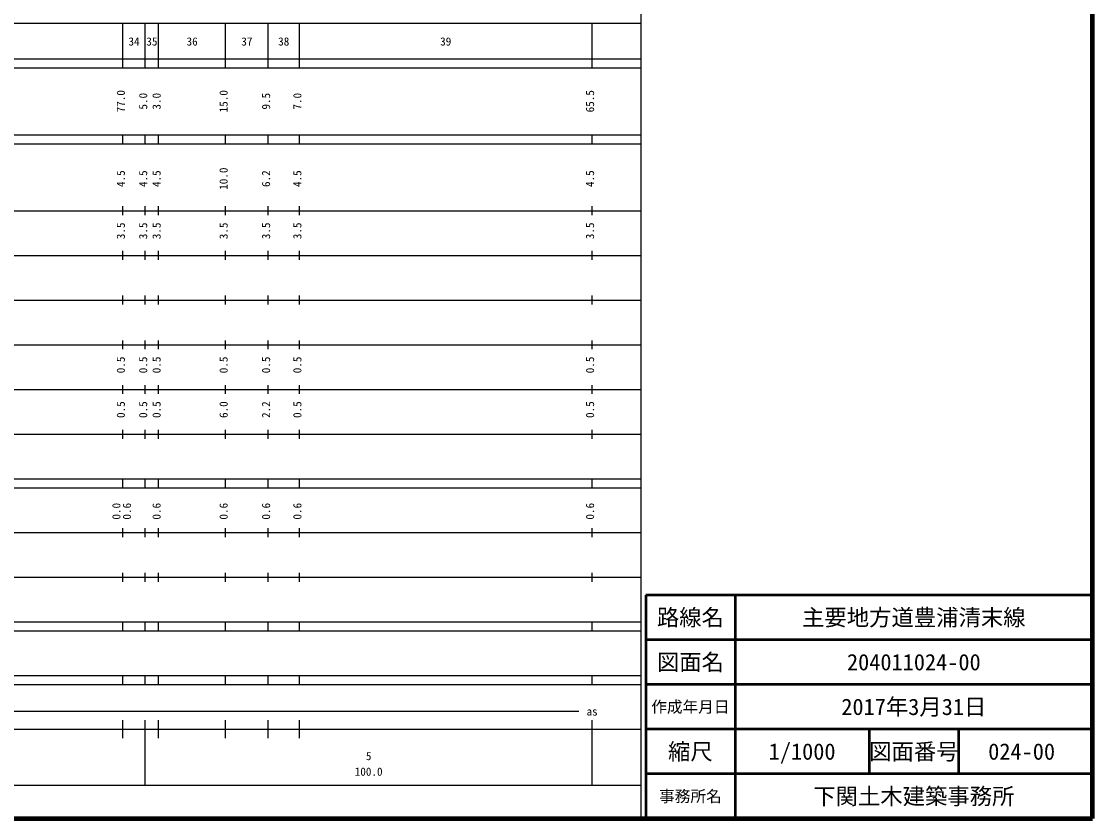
# Model space of a CAD drawing. Units: millimetres on the paper, enlarged 1000 times. Extents: x 40000 to 680000, y 20000 to 380000.
# Drawn here: x 440298 to 680000, y 20000 to 198357 of the extents above; entities that cross this region are included whole.
import ezdxf
from ezdxf.enums import TextEntityAlignment as Align

# ---------------------------------------------------------------- set-up
doc = ezdxf.new("R2010")
doc.units = ezdxf.units.MM
doc.header["$LTSCALE"] = 1000
for name, color, linetype, lineweight in [('M-TTL', 2, 'Continuous', 140), ('M-TTL-BAND', 7, 'Continuous', 25), ('M-TTL-FRAM', 2, 'Continuous', 50), ('M-TTL-LINE', 7, 'Continuous', 50)]:
    doc.layers.add(name, color=color, linetype=linetype, lineweight=lineweight)
doc.layers.add('M-TTL-TXT', color=7, linetype='Continuous')
doc.styles.add('ＭＳ ゴシック', font='')
doc.styles.get('ＭＳ ゴシック').set_extended_font_data('MS Gothic')

msp = doc.modelspace()

# ---------------------------------------------------------------- linework, layer by layer
at = {"layer": 'M-TTL'}
for p, q in [((680000, 20000), (680000, 380000)), ((40000, 20000), (680000, 20000))]:
    msp.add_line(p, q, dxfattribs=at)
at = {"layer": 'M-TTL-BAND'}
for p, q in [((579000, 20000), (579000, 370000)), ((68000, 198000), (579000, 198000)), ((463000, 188000), (463000, 198000)), ((468000, 188000), (468000, 198000)), ((471000, 188000), (471000, 198000)), ((486000, 188000), (486000, 198000)), ((495500, 188000), (495500, 198000)), ((502500, 188000), (502500, 198000)), ((568000, 188000), (568000, 198000)), ((40000, 190000), (579000, 190000)), ((40000, 188000), (579000, 188000)), ((40000, 173000), (579000, 173000)), ((463000, 171000), (463000, 173000)), ((468000, 171000), (468000, 173000)), ((471000, 171000), (471000, 173000)), ((486000, 171000), (486000, 173000)), ((495500, 171000), (495500, 173000)), ((502500, 171000), (502500, 173000)), ((568000, 171000), (568000, 173000)), ((40000, 171000), (579000, 171000)), ((40000, 156000), (579000, 156000)), ((463000, 155000), (463000, 157000)), ((468000, 155000), (468000, 157000)), ((471000, 155000), (471000, 157000)), ((486000, 155000), (486000, 157000)), ((495500, 155000), (495500, 157000)), ((502500, 155000), (502500, 157000)), ((568000, 155000), (568000, 157000)), ((463000, 145000), (463000, 147000)), ((468000, 145000), (468000, 147000)), ((471000, 145000), (471000, 147000)), ((486000, 145000), (486000, 147000)), ((495500, 145000), (495500, 147000)), ((502500, 145000), (502500, 147000)), ((568000, 145000), (568000, 147000)), ((46000, 146000), (579000, 146000)), ((463000, 135000), (463000, 137000)), ((468000, 135000), (468000, 137000)), ((471000, 135000), (471000, 137000)), ((486000, 135000), (486000, 137000)), ((495500, 135000), (495500, 137000)), ((502500, 135000), (502500, 137000)), ((568000, 135000), (568000, 137000)), ((52000, 136000), (579000, 136000)), ((46000, 126000), (579000, 126000)), ((463000, 125000), (463000, 127000)), ((468000, 125000), (468000, 127000)), ((471000, 125000), (471000, 127000)), ((486000, 125000), (486000, 127000)), ((495500, 125000), (495500, 127000)), ((502500, 125000), (502500, 127000)), ((568000, 125000), (568000, 127000)), ((52000, 116000), (579000, 116000)), ((463000, 115000), (463000, 117000)), ((468000, 115000), (468000, 117000)), ((471000, 115000), (471000, 117000)), ((486000, 115000), (486000, 117000)), ((495500, 115000), (495500, 117000)), ((502500, 115000), (502500, 117000)), ((568000, 115000), (568000, 117000)), ((46000, 106000), (579000, 106000)), ((463000, 105000), (463000, 107000)), ((468000, 105000), (468000, 107000)), ((471000, 105000), (471000, 107000)), ((486000, 105000), (486000, 107000)), ((495500, 105000), (495500, 107000)), ((502500, 105000), (502500, 107000)), ((568000, 105000), (568000, 107000)), ((40000, 96000), (579000, 96000)), ((463000, 94000), (463000, 96000)), ((468000, 94000), (468000, 96000)), ((471000, 94000), (471000, 96000)), ((486000, 94000), (486000, 96000)), ((495500, 94000), (495500, 96000)), ((502500, 94000), (502500, 96000)), ((568000, 94000), (568000, 96000)), ((40000, 94000), (579000, 94000)), ((49000, 84000), (579000, 84000)), ((463000, 83000), (463000, 85000)), ((468000, 83000), (468000, 85000)), ((471000, 83000), (471000, 85000)), ((486000, 83000), (486000, 85000)), ((495500, 83000), (495500, 85000)), ((502500, 83000), (502500, 85000)), ((568000, 83000), (568000, 85000)), ((463000, 73000), (463000, 75000)), ((468000, 73000), (468000, 75000)), ((471000, 73000), (471000, 75000)), ((486000, 73000), (486000, 75000)), ((495500, 73000), (495500, 75000)), ((502500, 73000), (502500, 75000)), ((568000, 73000), (568000, 75000)), ((40000, 74000), (579000, 74000)), ((40000, 64000), (579000, 64000)), ((463000, 62000), (463000, 64000)), ((468000, 62000), (468000, 64000)), ((471000, 62000), (471000, 64000)), ((486000, 62000), (486000, 64000)), ((495500, 62000), (495500, 64000)), ((502500, 62000), (502500, 64000)), ((568000, 62000), (568000, 64000)), ((40000, 62000), (579000, 62000)), ((40000, 52000), (579000, 52000)), ((463000, 50000), (463000, 52000)), ((468000, 50000), (468000, 52000)), ((471000, 50000), (471000, 52000)), ((486000, 50000), (486000, 52000)), ((495500, 50000), (495500, 52000)), ((502500, 50000), (502500, 52000)), ((568000, 50000), (568000, 52000)), ((40000, 50000), (579000, 50000)), ((71000, 44000), (565000, 44000)), ((463000, 38000), (463000, 42000)), ((468000, 27500), (468000, 42000)), ((471000, 38000), (471000, 42000)), ((486000, 38000), (486000, 42000)), ((495500, 38000), (495500, 42000)), ((502500, 38000), (502500, 42000)), ((568000, 27500), (568000, 42000)), ((40000, 40000), (579000, 40000)), ((68000, 27500), (579000, 27500))]:
    msp.add_line(p, q, dxfattribs=at)
at = {"layer": 'M-TTL-FRAM'}
for p, q in [((680000, 70000), (580000, 70000)), ((580000, 70000), (580000, 20000))]:
    msp.add_line(p, q, dxfattribs=at)
at = {"layer": 'M-TTL-LINE'}
for p, q in [((600000, 70000), (600000, 20000)), ((680000, 60000), (580000, 60000)), ((680000, 50000), (580000, 50000)), ((680000, 40000), (580000, 40000)), ((630000, 40000), (630000, 30000)), ((650000, 40000), (650000, 30000)), ((680000, 30000), (580000, 30000))]:
    msp.add_line(p, q, dxfattribs=at)

# ---------------------------------------------------------------- texts
at = {"layer": 'M-TTL-BAND', "style": 'ＭＳ ゴシック'}
for s, p in [('34', (465500, 192405)), ('35', (469500, 192405)), ('36', (478500, 192405)), ('37', (490750, 192405)), ('38', (499000, 192405)), ('39', (535250, 192405)), ('as', (568000, 42500)), ('5', (518000, 32523)), ('100.0', (518000, 29033))]:
    msp.add_text(s, height=1833, dxfattribs=at).set_placement(p, align=Align.BOTTOM_CENTER)
for s, p in [('77.0', (464000, 180500)), ('5.0', (469000, 180500)), ('3.0', (472000, 180500)), ('15.0', (487000, 180500)), ('9.5', (496500, 180500)), ('7.0', (503500, 180500)), ('65.5', (569000, 180500)), ('10.0', (487000, 163174)), ('4.5', (464000, 163174)), ('4.5', (469000, 163174)), ('4.5', (472000, 163174)), ('6.2', (496500, 163174)), ('4.5', (503500, 163174)), ('4.5', (569000, 163174)), ('3.5', (464000, 151500)), ('3.5', (469000, 151500)), ('3.5', (472000, 151500)), ('3.5', (487000, 151500)), ('3.5', (496500, 151500)), ('3.5', (503500, 151500)), ('3.5', (569000, 151500)), ('0.5', (464000, 121500)), ('0.5', (469000, 121500)), ('0.5', (472000, 121500)), ('0.5', (487000, 121500)), ('0.5', (496500, 121500)), ('0.5', (503500, 121500)), ('0.5', (569000, 121500)), ('0.5', (464000, 111500)), ('0.5', (469000, 111500)), ('0.5', (472000, 111500)), ('6.0', (487000, 111500)), ('2.2', (496500, 111500)), ('0.5', (503500, 111500)), ('0.5', (569000, 111500)), ('0.0', (463000, 88764)), ('0.6', (465370, 88764)), ('0.6', (472000, 88764)), ('0.6', (487000, 88764)), ('0.6', (496500, 88764)), ('0.6', (503500, 88764)), ('0.6', (569000, 88764))]:
    msp.add_text(s, height=1833, rotation=90, dxfattribs=at).set_placement(p, align=Align.BOTTOM_CENTER)
at = {"layer": 'M-TTL-TXT', "style": 'ＭＳ ゴシック'}
for s, height, p in [('路線名', 3666, (590000, 65000)), ('路線名', 3666, (590000, 65000)), ('主要地方道豊浦清末線', 3666, (640000, 65000)), ('図面名', 3666, (590000, 55000)), ('図面名', 3666, (590000, 55000)), ('204011024-00', 3666, (640000, 55000)), ('作成年月日', 2566, (590000, 45000)), ('作成年月日', 2566, (590000, 45000)), ('2017年3月31日', 3666, (640000, 45000)), ('縮尺', 3666, (590000, 35000)), ('縮尺', 3666, (590000, 35000)), ('1/1000', 3666, (615000, 35000)), ('図面番号', 3666, (640000, 35000)), ('図面番号', 3666, (640000, 35000)), ('024-00', 3666, (664125, 35000)), ('事務所名', 2566, (590000, 25000)), ('事務所名', 2566, (590000, 25000)), ('下関土木建築事務所', 3666, (640000, 25000))]:
    msp.add_text(s, height=height, dxfattribs=at).set_placement(p, align=Align.MIDDLE_CENTER)

doc.saveas('drawing.dxf')
